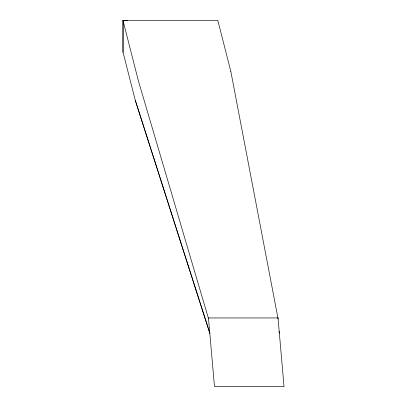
<?xml version="1.0" encoding="UTF-8"?>
<svg xmlns="http://www.w3.org/2000/svg" width="407" height="407" viewBox="0 0 407 407"><rect width="100%" height="100%" fill="white"/><g stroke="black" fill="none" stroke-linecap="round" stroke-linejoin="round"><path stroke-width="0.61" d="M123.056 52.325L123.077 20.803M209.814 333.206L135.317 100.432L122.965 51.964L122.965 20.35L217.806 20.35L230.866 71.596M122.975 20.391L127.396 20.564M135.297 100.361L209.809 333.175M208.547 318.737L138.38 80.84L122.965 20.35M278.963 331.313L279.36 333.206M230.845 71.525L278.113 318.961M278.027 317.943L208.476 317.943L214.489 386.65L284.035 386.65L278.027 317.943"/></g></svg>
